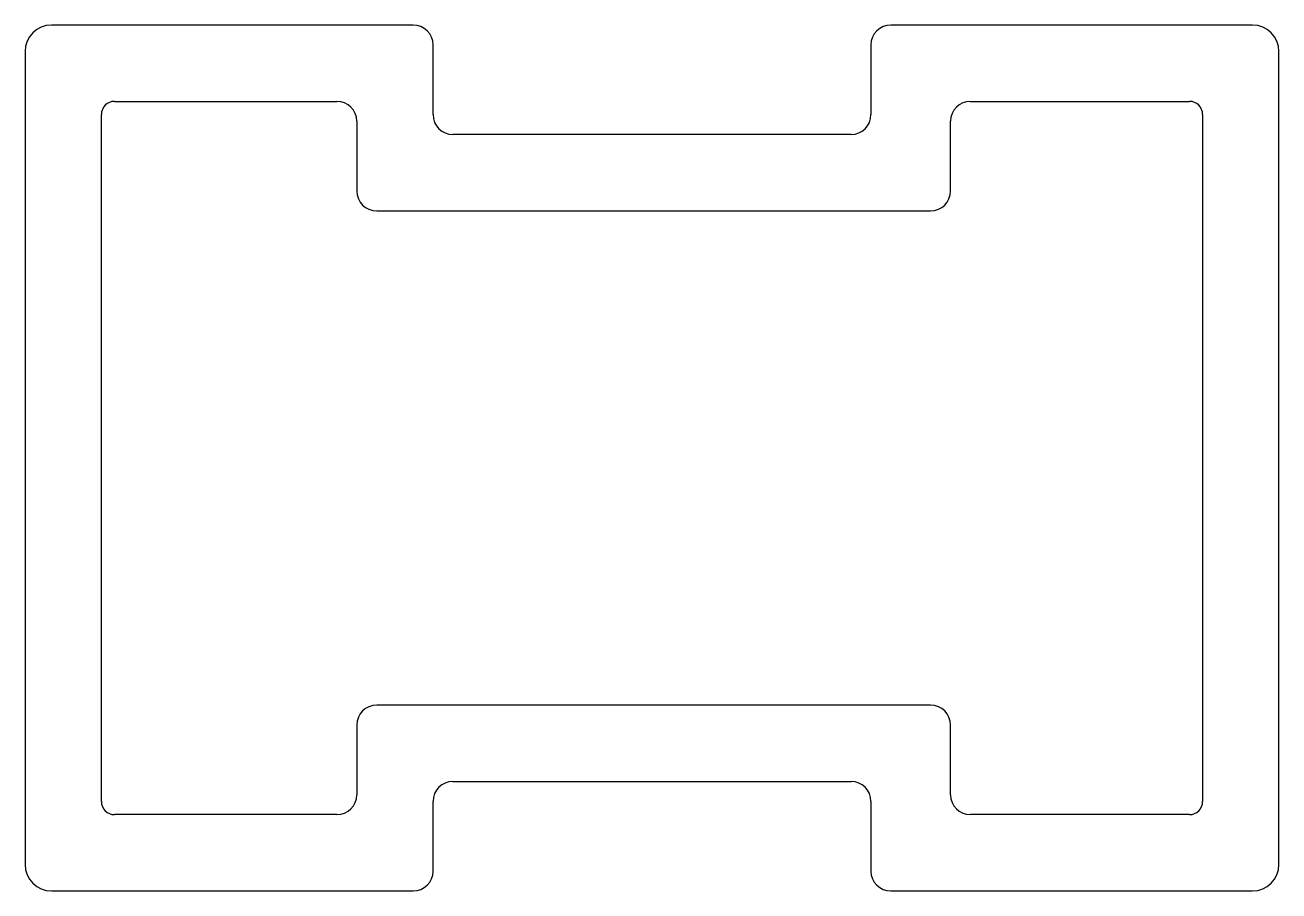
# Model space of a CAD drawing. Extents: x -23.1 to 24.9, y 4.9 to 38.
import ezdxf

# ---------------------------------------------------------------- set-up
doc = ezdxf.new("R2010")
doc.units = 0
doc.layers.get('0').update_dxf_attribs({"linetype": 'CONTINUOUS'})

msp = doc.modelspace()

# ---------------------------------------------------------------- linework, layer by layer
for p, q in [((-8.231, 38.042), (-22.074, 38.042)), ((23.9, 38.042), (10.057, 38.042)), ((-23.09, 37.026), (-23.09, 5.911)), ((-7.469, 34.613), (-7.469, 37.28)), ((9.295, 37.28), (9.295, 34.613)), ((24.916, 5.911), (24.916, 37.026)), ((-19.661, 35.121), (-11.152, 35.121)), ((13.105, 35.121), (21.487, 35.121)), ((-20.169, 8.324), (-20.169, 34.613)), ((21.995, 34.613), (21.995, 8.324)), ((-10.39, 34.359), (-10.39, 31.692)), ((12.343, 31.692), (12.343, 34.359)), ((8.533, 33.851), (-6.707, 33.851)), ((-9.628, 30.93), (11.581, 30.93)), ((11.581, 12.007), (-9.628, 12.007)), ((-10.39, 11.245), (-10.39, 8.578)), ((12.343, 8.578), (12.343, 11.245)), ((-6.707, 9.086), (8.533, 9.086)), ((-7.469, 5.657), (-7.469, 8.324)), ((9.295, 8.324), (9.295, 5.657)), ((-11.152, 7.816), (-19.661, 7.816)), ((21.487, 7.816), (13.105, 7.816)), ((-22.074, 4.895), (-8.231, 4.895)), ((10.057, 4.895), (23.9, 4.895))]:
    msp.add_line(p, q)
for centre, radius, start, end in [((-22.074, 37.026), 1.016, 90, 180), ((-8.231, 37.28), 0.762, 0, 90), ((10.057, 37.28), 0.762, 90, 180), ((23.9, 37.026), 1.016, 0, 90), ((-19.661, 34.613), 0.508, 90, 180), ((-11.152, 34.359), 0.762, 0, 90), ((13.105, 34.359), 0.762, 90, 180), ((21.487, 34.613), 0.508, 0, 90), ((-6.707, 34.613), 0.762, 180, 270), ((8.533, 34.613), 0.762, 270, 0), ((-9.628, 31.692), 0.762, 180, 270), ((11.581, 31.692), 0.762, 270, 0), ((-9.628, 11.245), 0.762, 90, 180), ((11.581, 11.245), 0.762, 0, 90), ((-6.707, 8.324), 0.762, 90, 180), ((8.533, 8.324), 0.762, 360, 90), ((-19.661, 8.324), 0.508, 180, 270), ((-11.152, 8.578), 0.762, 270, 0), ((13.105, 8.578), 0.762, 180, 270), ((21.487, 8.324), 0.508, 270, 0), ((-22.074, 5.911), 1.016, 180, 270), ((23.9, 5.911), 1.016, 270, 360), ((-8.231, 5.657), 0.762, 270, 360), ((10.057, 5.657), 0.762, 180, 270)]:
    msp.add_arc(centre, radius, start, end)

doc.saveas('drawing.dxf')
